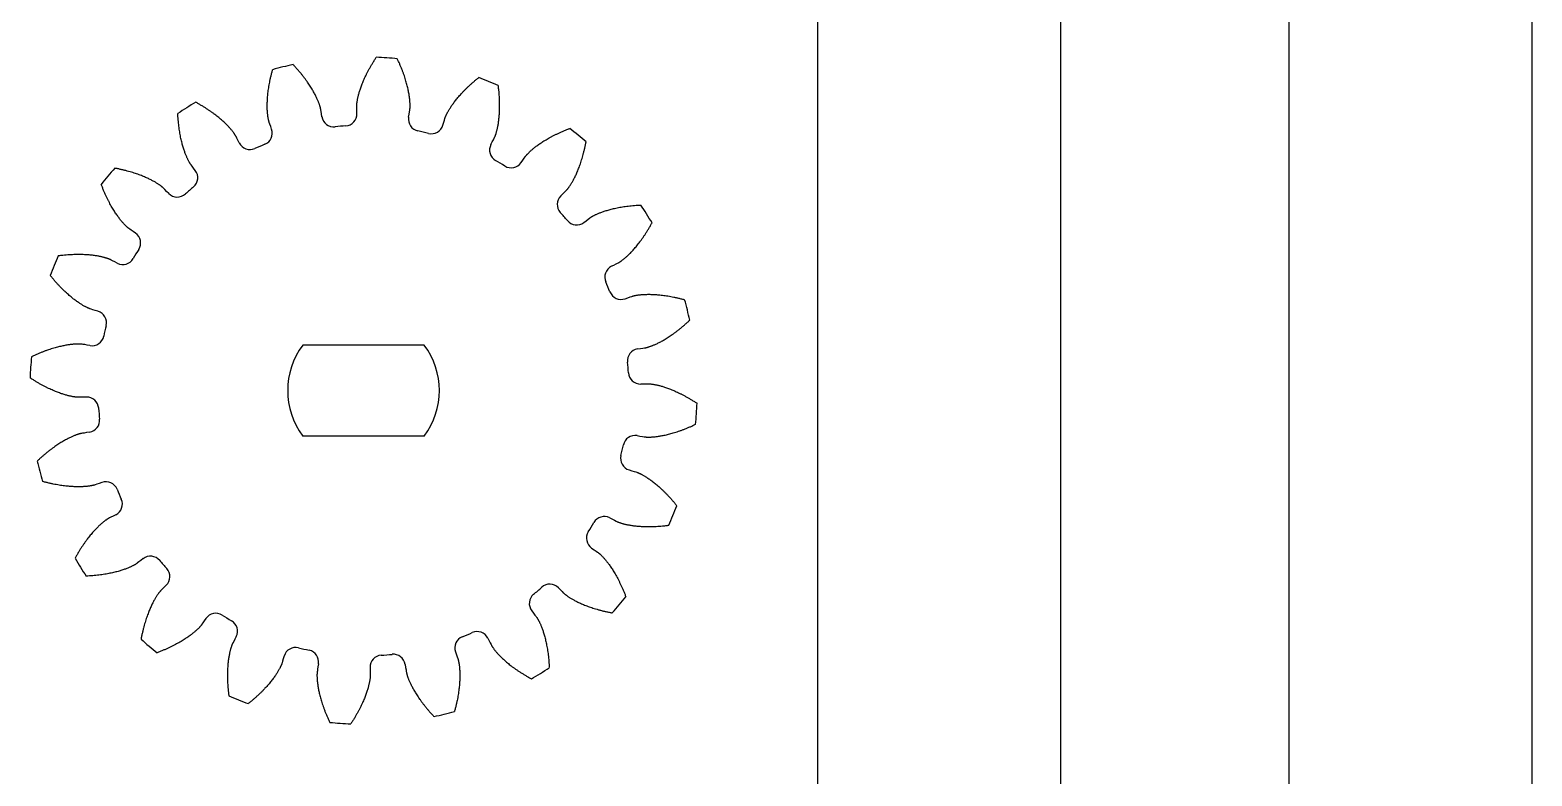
# Model space of a CAD drawing. Extents: x 228 to 279, y -33 to 176.
# Drawn here: x 229 to 278.5, y 104.03 to 128.63 of the extents above; entities that cross this region are included whole.
import ezdxf

# ---------------------------------------------------------------- set-up
doc = ezdxf.new("R2010")
doc.units = 0
doc.header["$LTSCALE"] = 12.7
doc.layers.add('VISIBLE', color=7, linetype='CONTINUOUS')

msp = doc.modelspace()

# ---------------------------------------------------------------- linework, layer by layer
at = {"layer": 'VISIBLE'}
for p, q in [((278.502, 173.671), (278.502, -28.697)), ((262.963, 172.014), (262.963, -30.354)), ((270.502, -25.483), (270.502, 170.456)), ((254.963, -27.14), (254.963, 168.799)), ((241.991, 118.24), (237.991, 118.24)), ((241.991, 115.24), (237.991, 115.24))]:
    msp.add_line(p, q, dxfattribs=at)
for centre, radius, start, end in [((239.991, 116.74), 11, 84.1909, 87.8091), ((239.991, 116.74), 11, 102.1909, 105.8091), ((239.991, 116.74), 11, 66.1909, 69.8091), ((239.991, 116.74), 11, 120.1909, 123.8091), ((239.009, 125.834), 0.396, 188.6271, 276.163), ((239.379, 125.866), 0.396, 273.837, 1.3729), ((241.867, 125.692), 0.396, 170.6271, 258.163), ((236.589, 125.23), 0.396, 291.837, 19.3729), ((239.991, 116.74), 8.75, 93.837, 96.163), ((239.991, 116.74), 8.75, 75.837, 78.163), ((242.229, 125.608), 0.396, 255.837, 343.3729), ((239.991, 116.74), 11, 48.1909, 51.8091), ((236.247, 125.085), 0.396, 206.6271, 294.163), ((239.991, 116.74), 8.75, 111.837, 114.163), ((244.542, 124.674), 0.396, 152.6271, 240.163), ((239.991, 116.74), 8.75, 57.837, 60.163), ((244.86, 124.483), 0.396, 237.837, 325.3729), ((239.991, 116.74), 11, 138.1909, 141.8091), ((234.132, 123.763), 0.396, 309.837, 37.3729), ((239.991, 116.74), 8.75, 129.837, 132.163), ((233.852, 123.52), 0.396, 224.6271, 312.163), ((246.77, 122.88), 0.396, 134.6271, 222.163), ((239.991, 116.74), 11, 30.1909, 33.8091), ((239.991, 116.74), 8.75, 39.837, 42.163), ((247.014, 122.599), 0.396, 219.837, 307.3729), ((232.249, 121.609), 0.396, 327.837, 55.3729), ((239.991, 116.74), 8.75, 147.837, 150.163), ((239.991, 116.74), 11, 156.1909, 159.8091), ((232.057, 121.291), 0.396, 242.6271, 330.163), ((248.336, 120.484), 0.396, 116.6271, 204.163), ((239.991, 116.74), 8.75, 21.837, 24.163), ((248.481, 120.142), 0.396, 201.837, 289.3729), ((231.123, 118.978), 0.396, 345.837, 73.3729), ((239.991, 116.74), 11, 12.1909, 15.8091), ((239.991, 116.74), 8.75, 165.837, 168.163), ((231.04, 118.616), 0.396, 260.6271, 348.163), ((239.991, 116.74), 11, 174.1909, 177.8091), ((239.991, 116.74), 2.5, 143.1301, 216.8699), ((239.991, 116.74), 2.5, 323.1301, 36.8699), ((249.084, 117.722), 0.396, 98.6271, 186.163), ((239.991, 116.74), 8.75, 3.837, 6.163), ((249.117, 117.352), 0.396, 183.837, 271.3729), ((230.866, 116.128), 0.396, 3.837, 91.3729), ((239.991, 116.74), 8.75, 183.837, 186.163), ((239.991, 116.74), 11, 354.1909, 357.8091), ((230.898, 115.759), 0.396, 278.6271, 6.163), ((239.991, 116.74), 8.75, 345.837, 348.163), ((248.943, 114.864), 0.396, 80.6271, 168.163), ((239.991, 116.74), 11, 192.1909, 195.8091), ((248.859, 114.503), 0.396, 165.837, 253.3729), ((231.501, 113.338), 0.396, 21.837, 109.3729), ((239.991, 116.74), 8.75, 201.837, 204.163), ((231.646, 112.997), 0.396, 296.6271, 24.163), ((239.991, 116.74), 11, 336.1909, 339.8091), ((239.991, 116.74), 8.75, 327.837, 330.163), ((247.925, 112.19), 0.396, 62.6271, 150.163), ((247.734, 111.872), 0.396, 147.837, 235.3729), ((239.991, 116.74), 11, 210.1909, 213.8091), ((232.968, 110.881), 0.396, 39.837, 127.3729), ((239.991, 116.74), 8.75, 219.837, 222.163), ((233.212, 110.601), 0.396, 314.6271, 42.163), ((245.85, 109.717), 0.396, 129.837, 217.3729), ((239.991, 116.74), 8.75, 309.837, 312.163), ((246.13, 109.961), 0.396, 44.6271, 132.163), ((239.991, 116.74), 11, 318.1909, 321.8091), ((235.122, 108.998), 0.396, 57.837, 145.3729), ((239.991, 116.74), 8.75, 237.837, 240.163), ((235.441, 108.807), 0.396, 332.6271, 60.163), ((239.991, 116.74), 11, 228.1909, 231.8091), ((243.393, 108.251), 0.396, 111.837, 199.3729), ((239.991, 116.74), 8.75, 291.837, 294.163), ((243.735, 108.396), 0.396, 26.6271, 114.163), ((237.753, 107.872), 0.396, 75.837, 163.3729), ((239.991, 116.74), 8.75, 255.837, 258.163), ((238.115, 107.789), 0.396, 350.6271, 78.163), ((240.603, 107.615), 0.396, 93.837, 181.3729), ((239.991, 116.74), 8.75, 273.837, 276.163), ((240.973, 107.647), 0.396, 8.6271, 96.163), ((239.991, 116.74), 11, 300.1909, 303.8091), ((239.991, 116.74), 11, 246.1909, 249.8091), ((239.991, 116.74), 11, 282.1909, 285.8091), ((239.991, 116.74), 11, 264.1909, 267.8091)]:
    msp.add_arc(centre, radius, start, end, dxfattribs=at)
for points in [[(239.775, 125.875), (239.772, 126.015), (239.769, 126.135), (239.769, 126.142), (239.769, 126.152), (239.77, 126.165), (239.771, 126.182), (239.773, 126.203), (239.775, 126.227), (239.779, 126.255), (239.784, 126.286), (239.79, 126.322), (239.797, 126.36), (239.806, 126.403), (239.816, 126.449), (239.829, 126.498), (239.843, 126.55), (239.859, 126.606), (239.878, 126.665), (239.899, 126.728), (239.923, 126.793), (239.949, 126.861), (239.978, 126.933), (240.01, 127.007), (240.045, 127.084), (240.083, 127.164), (240.125, 127.246), (240.169, 127.331), (240.218, 127.418), (240.27, 127.507), (240.325, 127.599), (240.373, 127.674), (240.403, 127.719), (240.412, 127.732)], [(236.963, 125.361), (236.916, 125.493), (236.877, 125.607), (236.875, 125.613), (236.872, 125.623), (236.868, 125.635), (236.864, 125.652), (236.86, 125.672), (236.855, 125.696), (236.849, 125.724), (236.844, 125.755), (236.839, 125.79), (236.834, 125.83), (236.829, 125.873), (236.825, 125.919), (236.821, 125.97), (236.819, 126.024), (236.817, 126.083), (236.817, 126.145), (236.818, 126.21), (236.82, 126.28), (236.824, 126.353), (236.829, 126.43), (236.837, 126.51), (236.846, 126.595), (236.858, 126.682), (236.872, 126.773), (236.888, 126.868), (236.907, 126.965), (236.929, 127.066), (236.954, 127.171), (236.976, 127.257), (236.99, 127.309), (236.994, 127.324)], [(238.618, 125.774), (238.597, 125.912), (238.579, 126.031), (238.577, 126.037), (238.575, 126.048), (238.572, 126.06), (238.568, 126.077), (238.563, 126.097), (238.556, 126.12), (238.548, 126.147), (238.538, 126.177), (238.526, 126.211), (238.512, 126.248), (238.496, 126.288), (238.477, 126.331), (238.457, 126.378), (238.434, 126.427), (238.408, 126.479), (238.379, 126.534), (238.347, 126.592), (238.313, 126.652), (238.275, 126.715), (238.234, 126.78), (238.19, 126.848), (238.142, 126.918), (238.09, 126.989), (238.035, 127.063), (237.977, 127.139), (237.914, 127.216), (237.847, 127.295), (237.776, 127.376), (237.716, 127.442), (237.679, 127.481), (237.668, 127.492)], [(241.476, 125.756), (241.499, 125.894), (241.519, 126.013), (241.519, 126.019), (241.521, 126.03), (241.522, 126.042), (241.523, 126.059), (241.524, 126.08), (241.525, 126.105), (241.525, 126.133), (241.525, 126.165), (241.524, 126.2), (241.522, 126.24), (241.519, 126.283), (241.515, 126.33), (241.51, 126.38), (241.503, 126.434), (241.495, 126.492), (241.484, 126.553), (241.472, 126.618), (241.458, 126.686), (241.441, 126.757), (241.422, 126.832), (241.401, 126.91), (241.377, 126.991), (241.351, 127.075), (241.321, 127.162), (241.288, 127.253), (241.253, 127.346), (241.214, 127.441), (241.171, 127.54), (241.135, 127.621), (241.111, 127.669), (241.104, 127.684)], [(242.608, 125.495), (242.648, 125.629), (242.683, 125.744), (242.685, 125.75), (242.689, 125.76), (242.693, 125.772), (242.699, 125.788), (242.707, 125.807), (242.717, 125.829), (242.729, 125.855), (242.744, 125.883), (242.76, 125.915), (242.779, 125.95), (242.801, 125.987), (242.825, 126.027), (242.852, 126.07), (242.882, 126.116), (242.915, 126.164), (242.951, 126.214), (242.99, 126.267), (243.033, 126.322), (243.079, 126.379), (243.128, 126.438), (243.182, 126.499), (243.239, 126.561), (243.3, 126.625), (243.365, 126.691), (243.433, 126.757), (243.506, 126.825), (243.583, 126.894), (243.664, 126.964), (243.733, 127.021), (243.775, 127.054), (243.788, 127.064)], [(244.19, 124.856), (244.254, 124.98), (244.309, 125.087), (244.312, 125.093), (244.316, 125.103), (244.321, 125.114), (244.328, 125.13), (244.335, 125.149), (244.344, 125.172), (244.353, 125.199), (244.362, 125.229), (244.372, 125.264), (244.383, 125.302), (244.393, 125.344), (244.404, 125.389), (244.414, 125.439), (244.425, 125.493), (244.434, 125.55), (244.443, 125.611), (244.452, 125.677), (244.459, 125.746), (244.466, 125.819), (244.471, 125.896), (244.475, 125.976), (244.477, 126.061), (244.478, 126.149), (244.476, 126.241), (244.473, 126.337), (244.468, 126.437), (244.461, 126.54), (244.451, 126.646), (244.441, 126.735), (244.434, 126.788), (244.432, 126.804)], [(235.893, 124.908), (235.831, 125.033), (235.777, 125.14), (235.774, 125.145), (235.768, 125.155), (235.762, 125.166), (235.753, 125.18), (235.742, 125.197), (235.728, 125.218), (235.712, 125.241), (235.693, 125.266), (235.671, 125.295), (235.646, 125.326), (235.619, 125.359), (235.588, 125.394), (235.554, 125.432), (235.516, 125.472), (235.476, 125.513), (235.431, 125.557), (235.383, 125.602), (235.332, 125.648), (235.277, 125.697), (235.217, 125.746), (235.154, 125.796), (235.087, 125.848), (235.016, 125.9), (234.941, 125.954), (234.862, 126.007), (234.778, 126.062), (234.69, 126.116), (234.598, 126.171), (234.521, 126.215), (234.474, 126.241), (234.459, 126.248)], [(234.447, 124.004), (234.362, 124.115), (234.289, 124.21), (234.286, 124.216), (234.28, 124.224), (234.273, 124.235), (234.263, 124.249), (234.253, 124.267), (234.241, 124.288), (234.227, 124.313), (234.212, 124.341), (234.196, 124.373), (234.179, 124.409), (234.162, 124.448), (234.143, 124.492), (234.124, 124.539), (234.105, 124.59), (234.086, 124.645), (234.066, 124.703), (234.046, 124.766), (234.027, 124.833), (234.008, 124.904), (233.99, 124.979), (233.972, 125.058), (233.955, 125.14), (233.939, 125.227), (233.924, 125.318), (233.91, 125.413), (233.898, 125.512), (233.888, 125.615), (233.879, 125.722), (233.873, 125.81), (233.871, 125.864), (233.87, 125.88)], [(245.186, 124.258), (245.265, 124.373), (245.333, 124.471), (245.337, 124.477), (245.344, 124.485), (245.352, 124.495), (245.363, 124.508), (245.376, 124.524), (245.393, 124.542), (245.412, 124.562), (245.434, 124.585), (245.46, 124.61), (245.488, 124.637), (245.521, 124.666), (245.556, 124.697), (245.595, 124.73), (245.637, 124.764), (245.684, 124.799), (245.733, 124.836), (245.787, 124.874), (245.845, 124.913), (245.906, 124.953), (245.972, 124.994), (246.041, 125.035), (246.115, 125.077), (246.192, 125.119), (246.274, 125.161), (246.36, 125.203), (246.451, 125.245), (246.545, 125.287), (246.644, 125.329), (246.727, 125.361), (246.777, 125.38), (246.792, 125.386)], [(246.492, 123.161), (246.592, 123.26), (246.677, 123.344), (246.681, 123.349), (246.689, 123.357), (246.697, 123.366), (246.708, 123.379), (246.721, 123.395), (246.736, 123.415), (246.753, 123.437), (246.772, 123.463), (246.792, 123.493), (246.813, 123.526), (246.836, 123.562), (246.861, 123.602), (246.886, 123.646), (246.912, 123.694), (246.939, 123.746), (246.967, 123.801), (246.995, 123.861), (247.023, 123.924), (247.052, 123.992), (247.081, 124.063), (247.109, 124.139), (247.138, 124.219), (247.166, 124.302), (247.193, 124.39), (247.22, 124.482), (247.245, 124.579), (247.27, 124.679), (247.294, 124.783), (247.312, 124.871), (247.321, 124.924), (247.324, 124.939)], [(233.57, 123.242), (233.472, 123.341), (233.388, 123.426), (233.383, 123.431), (233.375, 123.438), (233.365, 123.446), (233.352, 123.457), (233.336, 123.47), (233.317, 123.485), (233.294, 123.502), (233.268, 123.521), (233.239, 123.541), (233.206, 123.563), (233.169, 123.586), (233.129, 123.61), (233.085, 123.635), (233.037, 123.661), (232.986, 123.688), (232.93, 123.716), (232.871, 123.744), (232.807, 123.773), (232.74, 123.801), (232.668, 123.83), (232.593, 123.859), (232.513, 123.887), (232.429, 123.915), (232.341, 123.942), (232.249, 123.969), (232.153, 123.995), (232.053, 124.019), (231.948, 124.043), (231.861, 124.061), (231.808, 124.071), (231.792, 124.074)], [(232.474, 121.935), (232.359, 122.014), (232.26, 122.083), (232.255, 122.087), (232.246, 122.093), (232.236, 122.101), (232.223, 122.112), (232.208, 122.126), (232.19, 122.142), (232.169, 122.161), (232.146, 122.184), (232.121, 122.209), (232.094, 122.238), (232.065, 122.27), (232.034, 122.305), (232.002, 122.344), (231.968, 122.387), (231.932, 122.433), (231.895, 122.483), (231.857, 122.536), (231.818, 122.594), (231.778, 122.655), (231.738, 122.721), (231.696, 122.79), (231.655, 122.864), (231.613, 122.942), (231.57, 123.023), (231.528, 123.11), (231.486, 123.2), (231.444, 123.294), (231.403, 123.393), (231.37, 123.476), (231.351, 123.526), (231.346, 123.542)], [(247.254, 122.285), (247.366, 122.37), (247.461, 122.442), (247.466, 122.446), (247.475, 122.452), (247.486, 122.459), (247.5, 122.468), (247.518, 122.479), (247.539, 122.491), (247.564, 122.504), (247.592, 122.519), (247.624, 122.535), (247.66, 122.552), (247.699, 122.57), (247.742, 122.588), (247.789, 122.607), (247.84, 122.626), (247.895, 122.646), (247.954, 122.666), (248.017, 122.685), (248.084, 122.704), (248.155, 122.723), (248.229, 122.742), (248.308, 122.76), (248.391, 122.777), (248.478, 122.793), (248.569, 122.807), (248.664, 122.821), (248.763, 122.833), (248.865, 122.844), (248.972, 122.852), (249.061, 122.858), (249.115, 122.86), (249.131, 122.861)], [(248.158, 120.838), (248.283, 120.901), (248.39, 120.955), (248.396, 120.958), (248.405, 120.963), (248.416, 120.97), (248.431, 120.979), (248.448, 120.99), (248.468, 121.004), (248.491, 121.02), (248.517, 121.039), (248.545, 121.061), (248.576, 121.085), (248.609, 121.113), (248.645, 121.144), (248.683, 121.178), (248.722, 121.215), (248.764, 121.256), (248.807, 121.3), (248.852, 121.348), (248.899, 121.4), (248.947, 121.455), (248.997, 121.514), (249.047, 121.577), (249.099, 121.644), (249.151, 121.715), (249.204, 121.79), (249.258, 121.87), (249.312, 121.953), (249.367, 122.041), (249.422, 122.133), (249.466, 122.211), (249.491, 122.258), (249.499, 122.272)], [(231.875, 120.939), (231.751, 121.004), (231.645, 121.059), (231.639, 121.061), (231.629, 121.066), (231.617, 121.071), (231.602, 121.077), (231.582, 121.085), (231.559, 121.093), (231.533, 121.102), (231.502, 121.112), (231.468, 121.122), (231.43, 121.132), (231.388, 121.143), (231.342, 121.153), (231.292, 121.164), (231.239, 121.174), (231.182, 121.184), (231.12, 121.193), (231.055, 121.201), (230.986, 121.209), (230.913, 121.215), (230.836, 121.22), (230.755, 121.224), (230.671, 121.226), (230.582, 121.227), (230.49, 121.226), (230.394, 121.223), (230.295, 121.217), (230.192, 121.21), (230.085, 121.2), (229.997, 121.19), (229.943, 121.183), (229.927, 121.181)], [(231.236, 119.358), (231.102, 119.398), (230.988, 119.432), (230.981, 119.434), (230.971, 119.438), (230.959, 119.442), (230.944, 119.449), (230.925, 119.457), (230.902, 119.467), (230.877, 119.479), (230.848, 119.493), (230.817, 119.509), (230.782, 119.528), (230.744, 119.55), (230.704, 119.574), (230.661, 119.601), (230.616, 119.631), (230.567, 119.664), (230.517, 119.7), (230.464, 119.739), (230.409, 119.782), (230.352, 119.828), (230.293, 119.878), (230.233, 119.931), (230.17, 119.988), (230.106, 120.049), (230.041, 120.114), (229.974, 120.183), (229.906, 120.255), (229.837, 120.332), (229.767, 120.414), (229.711, 120.482), (229.677, 120.524), (229.667, 120.537)], [(248.612, 119.769), (248.744, 119.815), (248.857, 119.855), (248.864, 119.857), (248.874, 119.86), (248.886, 119.863), (248.903, 119.867), (248.923, 119.872), (248.947, 119.877), (248.974, 119.882), (249.006, 119.888), (249.041, 119.893), (249.08, 119.898), (249.123, 119.903), (249.17, 119.907), (249.221, 119.91), (249.275, 119.913), (249.333, 119.914), (249.395, 119.915), (249.461, 119.914), (249.531, 119.912), (249.604, 119.908), (249.681, 119.902), (249.761, 119.895), (249.845, 119.885), (249.933, 119.874), (250.024, 119.86), (250.118, 119.843), (250.216, 119.824), (250.317, 119.803), (250.421, 119.778), (250.508, 119.756), (250.559, 119.742), (250.575, 119.737)], [(249.025, 118.114), (249.163, 118.135), (249.282, 118.153), (249.288, 118.154), (249.299, 118.156), (249.311, 118.159), (249.327, 118.163), (249.347, 118.169), (249.371, 118.175), (249.398, 118.184), (249.428, 118.194), (249.462, 118.206), (249.499, 118.22), (249.539, 118.236), (249.582, 118.254), (249.628, 118.275), (249.678, 118.298), (249.73, 118.324), (249.785, 118.353), (249.843, 118.384), (249.903, 118.419), (249.966, 118.457), (250.031, 118.498), (250.099, 118.542), (250.168, 118.59), (250.24, 118.641), (250.314, 118.696), (250.39, 118.755), (250.467, 118.818), (250.546, 118.884), (250.627, 118.955), (250.692, 119.015), (250.731, 119.052), (250.743, 119.063)], [(230.975, 118.226), (230.837, 118.249), (230.719, 118.268), (230.712, 118.269), (230.702, 118.27), (230.689, 118.271), (230.672, 118.272), (230.651, 118.273), (230.627, 118.274), (230.599, 118.275), (230.567, 118.274), (230.531, 118.273), (230.492, 118.272), (230.449, 118.269), (230.402, 118.265), (230.351, 118.259), (230.297, 118.252), (230.24, 118.244), (230.178, 118.234), (230.114, 118.221), (230.046, 118.207), (229.974, 118.191), (229.9, 118.172), (229.822, 118.15), (229.741, 118.127), (229.656, 118.1), (229.569, 118.07), (229.479, 118.038), (229.386, 118.002), (229.29, 117.963), (229.192, 117.921), (229.111, 117.884), (229.062, 117.861), (229.048, 117.854)], [(230.856, 116.524), (230.716, 116.521), (230.596, 116.518), (230.59, 116.518), (230.579, 116.519), (230.567, 116.519), (230.55, 116.52), (230.529, 116.522), (230.505, 116.525), (230.477, 116.528), (230.445, 116.533), (230.41, 116.539), (230.371, 116.546), (230.329, 116.555), (230.283, 116.566), (230.234, 116.578), (230.181, 116.592), (230.125, 116.609), (230.066, 116.627), (230.004, 116.649), (229.938, 116.672), (229.87, 116.698), (229.799, 116.727), (229.724, 116.759), (229.647, 116.794), (229.568, 116.833), (229.485, 116.874), (229.401, 116.919), (229.314, 116.967), (229.224, 117.019), (229.133, 117.075), (229.057, 117.122), (229.013, 117.152), (228.999, 117.161)], [(249.126, 116.957), (249.266, 116.96), (249.386, 116.963), (249.392, 116.962), (249.403, 116.962), (249.416, 116.962), (249.433, 116.96), (249.453, 116.959), (249.478, 116.956), (249.506, 116.953), (249.537, 116.948), (249.572, 116.942), (249.611, 116.935), (249.653, 116.926), (249.699, 116.915), (249.748, 116.903), (249.801, 116.889), (249.857, 116.872), (249.916, 116.853), (249.978, 116.832), (250.044, 116.809), (250.112, 116.782), (250.184, 116.753), (250.258, 116.721), (250.335, 116.686), (250.415, 116.648), (250.497, 116.607), (250.582, 116.562), (250.669, 116.514), (250.758, 116.462), (250.85, 116.406), (250.925, 116.358), (250.97, 116.329), (250.983, 116.32)], [(230.957, 115.367), (230.819, 115.346), (230.701, 115.328), (230.694, 115.327), (230.684, 115.324), (230.671, 115.322), (230.655, 115.318), (230.635, 115.312), (230.611, 115.305), (230.584, 115.297), (230.554, 115.287), (230.52, 115.275), (230.484, 115.261), (230.443, 115.245), (230.4, 115.227), (230.354, 115.206), (230.305, 115.183), (230.252, 115.157), (230.197, 115.128), (230.14, 115.097), (230.079, 115.062), (230.016, 115.024), (229.951, 114.983), (229.884, 114.939), (229.814, 114.891), (229.742, 114.84), (229.668, 114.785), (229.593, 114.726), (229.515, 114.663), (229.436, 114.596), (229.356, 114.526), (229.29, 114.466), (229.251, 114.429), (229.239, 114.418)], [(249.007, 115.255), (249.145, 115.232), (249.263, 115.213), (249.27, 115.212), (249.281, 115.211), (249.293, 115.21), (249.31, 115.208), (249.331, 115.207), (249.355, 115.207), (249.383, 115.206), (249.415, 115.206), (249.451, 115.207), (249.49, 115.209), (249.534, 115.212), (249.58, 115.216), (249.631, 115.222), (249.685, 115.228), (249.743, 115.237), (249.804, 115.247), (249.868, 115.259), (249.936, 115.274), (250.008, 115.29), (250.083, 115.309), (250.161, 115.33), (250.242, 115.354), (250.326, 115.381), (250.413, 115.411), (250.503, 115.443), (250.596, 115.479), (250.692, 115.518), (250.79, 115.56), (250.872, 115.597), (250.92, 115.62), (250.935, 115.627)], [(248.746, 114.123), (248.88, 114.083), (248.995, 114.049), (249.001, 114.046), (249.011, 114.043), (249.023, 114.038), (249.039, 114.032), (249.058, 114.024), (249.08, 114.014), (249.105, 114.002), (249.134, 113.988), (249.166, 113.971), (249.2, 113.952), (249.238, 113.931), (249.278, 113.907), (249.321, 113.88), (249.367, 113.85), (249.415, 113.817), (249.465, 113.781), (249.518, 113.742), (249.573, 113.699), (249.63, 113.653), (249.689, 113.603), (249.749, 113.55), (249.812, 113.493), (249.876, 113.432), (249.941, 113.367), (250.008, 113.298), (250.076, 113.225), (250.145, 113.148), (250.215, 113.067), (250.272, 112.998), (250.305, 112.956), (250.315, 112.944)], [(231.37, 113.712), (231.238, 113.666), (231.125, 113.626), (231.119, 113.624), (231.108, 113.621), (231.096, 113.618), (231.08, 113.614), (231.06, 113.609), (231.036, 113.604), (231.008, 113.599), (230.976, 113.593), (230.941, 113.588), (230.902, 113.583), (230.859, 113.578), (230.812, 113.574), (230.762, 113.571), (230.707, 113.568), (230.649, 113.566), (230.587, 113.566), (230.521, 113.567), (230.452, 113.569), (230.378, 113.573), (230.301, 113.578), (230.221, 113.586), (230.137, 113.595), (230.049, 113.607), (229.958, 113.621), (229.864, 113.637), (229.766, 113.656), (229.665, 113.678), (229.561, 113.703), (229.474, 113.725), (229.423, 113.739), (229.407, 113.744)], [(231.824, 112.643), (231.699, 112.58), (231.592, 112.526), (231.586, 112.523), (231.577, 112.518), (231.566, 112.511), (231.551, 112.502), (231.534, 112.491), (231.514, 112.477), (231.491, 112.461), (231.465, 112.442), (231.437, 112.42), (231.406, 112.396), (231.373, 112.368), (231.337, 112.337), (231.3, 112.303), (231.26, 112.266), (231.218, 112.225), (231.175, 112.181), (231.13, 112.133), (231.083, 112.081), (231.035, 112.026), (230.986, 111.967), (230.935, 111.904), (230.883, 111.837), (230.831, 111.766), (230.778, 111.69), (230.724, 111.611), (230.67, 111.528), (230.615, 111.44), (230.561, 111.348), (230.517, 111.27), (230.491, 111.223), (230.483, 111.209)], [(248.107, 112.542), (248.231, 112.477), (248.338, 112.422), (248.344, 112.42), (248.353, 112.415), (248.365, 112.41), (248.381, 112.404), (248.4, 112.396), (248.423, 112.388), (248.45, 112.379), (248.48, 112.369), (248.514, 112.359), (248.552, 112.349), (248.594, 112.338), (248.64, 112.327), (248.69, 112.317), (248.743, 112.307), (248.801, 112.297), (248.862, 112.288), (248.927, 112.28), (248.996, 112.272), (249.069, 112.266), (249.146, 112.261), (249.227, 112.257), (249.312, 112.255), (249.4, 112.254), (249.492, 112.255), (249.588, 112.258), (249.687, 112.263), (249.79, 112.271), (249.897, 112.281), (249.986, 112.291), (250.039, 112.298), (250.055, 112.3)], [(247.509, 111.546), (247.624, 111.466), (247.722, 111.398), (247.727, 111.394), (247.736, 111.388), (247.746, 111.38), (247.759, 111.369), (247.774, 111.355), (247.793, 111.339), (247.813, 111.32), (247.836, 111.297), (247.861, 111.272), (247.888, 111.243), (247.917, 111.211), (247.948, 111.176), (247.98, 111.137), (248.015, 111.094), (248.05, 111.048), (248.087, 110.998), (248.125, 110.944), (248.164, 110.887), (248.204, 110.825), (248.245, 110.76), (248.286, 110.69), (248.328, 110.617), (248.37, 110.539), (248.412, 110.457), (248.454, 110.371), (248.496, 110.281), (248.538, 110.186), (248.579, 110.088), (248.612, 110.005), (248.631, 109.954), (248.637, 109.939)], [(232.728, 111.196), (232.617, 111.111), (232.521, 111.039), (232.516, 111.035), (232.507, 111.029), (232.496, 111.022), (232.482, 111.013), (232.464, 111.002), (232.443, 110.99), (232.418, 110.976), (232.39, 110.962), (232.358, 110.946), (232.323, 110.929), (232.283, 110.911), (232.24, 110.893), (232.193, 110.874), (232.142, 110.854), (232.087, 110.835), (232.028, 110.815), (231.965, 110.796), (231.898, 110.776), (231.828, 110.757), (231.753, 110.739), (231.674, 110.721), (231.591, 110.704), (231.504, 110.688), (231.413, 110.673), (231.318, 110.66), (231.22, 110.648), (231.117, 110.637), (231.01, 110.628), (230.921, 110.623), (230.867, 110.62), (230.851, 110.62)], [(233.49, 110.319), (233.39, 110.221), (233.305, 110.137), (233.301, 110.132), (233.294, 110.124), (233.285, 110.115), (233.274, 110.102), (233.261, 110.086), (233.246, 110.066), (233.229, 110.044), (233.211, 110.018), (233.19, 109.988), (233.169, 109.955), (233.146, 109.919), (233.122, 109.878), (233.096, 109.834), (233.07, 109.787), (233.043, 109.735), (233.015, 109.679), (232.987, 109.62), (232.959, 109.557), (232.93, 109.489), (232.902, 109.418), (232.873, 109.342), (232.845, 109.262), (232.817, 109.178), (232.789, 109.091), (232.763, 108.998), (232.737, 108.902), (232.712, 108.802), (232.689, 108.697), (232.671, 108.61), (232.661, 108.557), (232.658, 108.541)], [(246.412, 110.239), (246.51, 110.14), (246.595, 110.054), (246.6, 110.05), (246.607, 110.043), (246.617, 110.034), (246.63, 110.023), (246.646, 110.01), (246.665, 109.995), (246.688, 109.979), (246.714, 109.96), (246.743, 109.94), (246.776, 109.918), (246.813, 109.895), (246.853, 109.871), (246.897, 109.846), (246.945, 109.819), (246.997, 109.792), (247.052, 109.765), (247.112, 109.737), (247.175, 109.708), (247.242, 109.679), (247.314, 109.651), (247.39, 109.622), (247.469, 109.594), (247.553, 109.566), (247.641, 109.539), (247.733, 109.512), (247.829, 109.486), (247.93, 109.461), (248.034, 109.438), (248.122, 109.42), (248.174, 109.41), (248.19, 109.407)], [(245.535, 109.477), (245.62, 109.366), (245.693, 109.271), (245.697, 109.265), (245.703, 109.256), (245.71, 109.246), (245.719, 109.231), (245.729, 109.214), (245.742, 109.192), (245.755, 109.168), (245.77, 109.139), (245.786, 109.107), (245.803, 109.072), (245.82, 109.032), (245.839, 108.989), (245.858, 108.942), (245.877, 108.891), (245.897, 108.836), (245.916, 108.777), (245.936, 108.715), (245.955, 108.648), (245.974, 108.577), (245.993, 108.502), (246.01, 108.423), (246.027, 108.34), (246.043, 108.254), (246.058, 108.163), (246.072, 108.068), (246.084, 107.969), (246.094, 107.866), (246.103, 107.759), (246.109, 107.67), (246.111, 107.617), (246.112, 107.601)], [(234.797, 109.223), (234.717, 109.108), (234.649, 109.009), (234.645, 109.004), (234.638, 108.996), (234.63, 108.986), (234.62, 108.973), (234.606, 108.957), (234.59, 108.939), (234.57, 108.918), (234.548, 108.896), (234.522, 108.871), (234.494, 108.843), (234.462, 108.814), (234.426, 108.784), (234.387, 108.751), (234.345, 108.717), (234.299, 108.681), (234.249, 108.645), (234.195, 108.607), (234.138, 108.568), (234.076, 108.528), (234.011, 108.487), (233.941, 108.446), (233.868, 108.404), (233.79, 108.362), (233.708, 108.32), (233.622, 108.277), (233.532, 108.235), (233.437, 108.194), (233.338, 108.152), (233.255, 108.119), (233.205, 108.101), (233.19, 108.095)], [(235.792, 108.625), (235.728, 108.5), (235.673, 108.394), (235.67, 108.388), (235.666, 108.378), (235.661, 108.367), (235.654, 108.351), (235.647, 108.332), (235.639, 108.309), (235.63, 108.282), (235.62, 108.251), (235.61, 108.217), (235.599, 108.179), (235.589, 108.137), (235.578, 108.091), (235.568, 108.042), (235.558, 107.988), (235.548, 107.931), (235.539, 107.869), (235.53, 107.804), (235.523, 107.735), (235.517, 107.662), (235.511, 107.585), (235.508, 107.504), (235.505, 107.42), (235.505, 107.332), (235.506, 107.239), (235.509, 107.144), (235.514, 107.044), (235.522, 106.941), (235.532, 106.834), (235.541, 106.746), (235.548, 106.693), (235.551, 106.677)], [(244.089, 108.573), (244.152, 108.448), (244.205, 108.341), (244.209, 108.335), (244.214, 108.326), (244.22, 108.315), (244.229, 108.301), (244.241, 108.283), (244.254, 108.263), (244.271, 108.24), (244.29, 108.214), (244.311, 108.186), (244.336, 108.155), (244.364, 108.122), (244.394, 108.087), (244.428, 108.049), (244.466, 108.009), (244.507, 107.968), (244.551, 107.924), (244.599, 107.879), (244.65, 107.832), (244.706, 107.784), (244.765, 107.735), (244.828, 107.684), (244.895, 107.633), (244.966, 107.58), (245.041, 107.527), (245.12, 107.473), (245.204, 107.419), (245.292, 107.365), (245.384, 107.31), (245.461, 107.266), (245.509, 107.24), (245.523, 107.232)], [(237.374, 107.986), (237.334, 107.852), (237.299, 107.737), (237.297, 107.731), (237.294, 107.721), (237.289, 107.709), (237.283, 107.693), (237.275, 107.674), (237.265, 107.652), (237.253, 107.626), (237.239, 107.597), (237.222, 107.566), (237.203, 107.531), (237.182, 107.494), (237.157, 107.453), (237.13, 107.41), (237.101, 107.365), (237.068, 107.317), (237.032, 107.266), (236.992, 107.214), (236.95, 107.159), (236.903, 107.102), (236.854, 107.043), (236.8, 106.982), (236.743, 106.92), (236.683, 106.856), (236.618, 106.79), (236.549, 106.723), (236.476, 106.656), (236.399, 106.587), (236.318, 106.517), (236.249, 106.46), (236.207, 106.426), (236.194, 106.416)], [(243.02, 108.119), (243.066, 107.987), (243.106, 107.874), (243.107, 107.868), (243.11, 107.858), (243.114, 107.845), (243.118, 107.829), (243.123, 107.809), (243.128, 107.785), (243.133, 107.757), (243.138, 107.726), (243.144, 107.69), (243.149, 107.651), (243.153, 107.608), (243.157, 107.561), (243.161, 107.511), (243.163, 107.456), (243.165, 107.398), (243.166, 107.336), (243.165, 107.27), (243.162, 107.201), (243.159, 107.128), (243.153, 107.051), (243.146, 106.97), (243.136, 106.886), (243.125, 106.799), (243.111, 106.708), (243.094, 106.613), (243.075, 106.515), (243.053, 106.414), (243.029, 106.31), (243.007, 106.224), (242.992, 106.172), (242.988, 106.156)], [(238.506, 107.724), (238.483, 107.586), (238.464, 107.468), (238.463, 107.462), (238.462, 107.451), (238.46, 107.438), (238.459, 107.421), (238.458, 107.401), (238.457, 107.376), (238.457, 107.348), (238.457, 107.316), (238.458, 107.28), (238.46, 107.241), (238.463, 107.198), (238.467, 107.151), (238.472, 107.101), (238.479, 107.047), (238.488, 106.989), (238.498, 106.928), (238.51, 106.863), (238.524, 106.795), (238.541, 106.724), (238.56, 106.649), (238.581, 106.571), (238.605, 106.49), (238.632, 106.406), (238.661, 106.318), (238.694, 106.228), (238.73, 106.135), (238.768, 106.04), (238.811, 105.941), (238.848, 105.86), (238.871, 105.811), (238.878, 105.797)], [(240.207, 107.605), (240.211, 107.466), (240.213, 107.346), (240.213, 107.339), (240.213, 107.329), (240.212, 107.316), (240.211, 107.299), (240.209, 107.278), (240.207, 107.254), (240.203, 107.226), (240.199, 107.194), (240.193, 107.159), (240.185, 107.12), (240.176, 107.078), (240.166, 107.032), (240.154, 106.983), (240.139, 106.93), (240.123, 106.875), (240.104, 106.815), (240.083, 106.753), (240.059, 106.688), (240.033, 106.619), (240.004, 106.548), (239.972, 106.474), (239.937, 106.397), (239.899, 106.317), (239.858, 106.235), (239.813, 106.15), (239.764, 106.063), (239.713, 105.974), (239.657, 105.882), (239.609, 105.807), (239.58, 105.762), (239.571, 105.748)], [(241.365, 107.707), (241.386, 107.568), (241.404, 107.45), (241.405, 107.443), (241.407, 107.433), (241.41, 107.421), (241.414, 107.404), (241.419, 107.384), (241.426, 107.361), (241.434, 107.334), (241.444, 107.303), (241.456, 107.27), (241.47, 107.233), (241.486, 107.193), (241.505, 107.149), (241.525, 107.103), (241.549, 107.054), (241.575, 107.002), (241.603, 106.947), (241.635, 106.889), (241.67, 106.829), (241.707, 106.766), (241.748, 106.701), (241.793, 106.633), (241.84, 106.563), (241.892, 106.491), (241.947, 106.418), (242.006, 106.342), (242.068, 106.264), (242.135, 106.185), (242.206, 106.105), (242.266, 106.039), (242.303, 106), (242.314, 105.988)]]:
    msp.add_open_spline(points, degree=3, knots=[0.0460056, 0.0460056, 0.0460056, 0.0460056, 0.1030004, 0.1126021, 0.1249978, 0.1396646, 0.1562952, 0.1746809, 0.1946684, 0.2161384, 0.2389949, 0.2631586, 0.2885622, 0.315148, 0.3428657, 0.3716707, 0.4015235, 0.4323885, 0.4642336, 0.4970296, 0.5307495, 0.5653688, 0.6008647, 0.637216, 0.6744031, 0.7124076, 0.7512123, 0.790801, 0.8311585, 0.8722704, 0.9141231, 0.9567037, 0.97505, 0.97505, 0.97505, 0.97505], dxfattribs=at)

doc.saveas('drawing.dxf')
